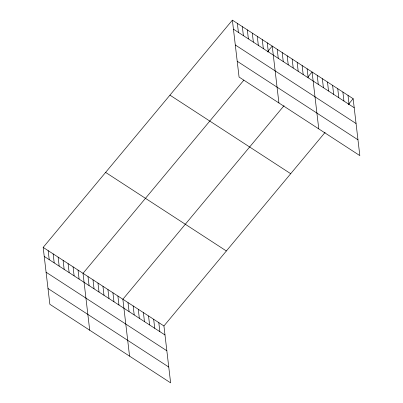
<?xml version="1.0" encoding="UTF-8"?>
<svg xmlns="http://www.w3.org/2000/svg" width="403" height="403" viewBox="0 0 403 403"><rect width="100%" height="100%" fill="white"/><g stroke="black" fill="none" stroke-linecap="round" stroke-linejoin="round"><path stroke-width="0.6" d="M325.14 132.345L163.935 325.956L170.62 382.85L49.856 304.29L43.171 247.397L232.38 20.15L353.144 98.71L359.829 155.603L239.065 77.044L232.38 20.15M243.85 80.162L83.023 273.325L89.708 330.213M267.315 51.982L272.232 46.073L278.916 102.967M284.08 105.631L122.875 299.248L129.559 356.141M307.922 76.998L312.083 72.001L318.768 128.889M348.222 104.619L353.144 98.71M233.438 29.172L354.202 107.732M235.297 44.97L356.061 123.53M237.206 61.246L357.97 139.806M169.94 95.143L290.704 173.703M105.611 172.403L226.375 250.968M43.171 247.397L163.935 325.956M44.234 256.419L164.998 334.979M46.088 272.216L166.852 350.776M48.002 288.493L168.766 367.052M348.011 95.37L349.074 104.392M342.877 92.035L343.94 101.052M337.744 88.695L338.807 97.717M332.616 85.355L333.674 94.378M327.483 82.016L328.541 91.038M322.35 78.676L323.408 87.698M317.216 75.341L318.274 84.363M307.101 68.762L308.164 77.779M302.119 65.518L303.182 74.54M297.142 62.279L298.2 71.301M292.16 59.04L293.218 68.057M287.178 55.795L288.236 64.818M282.196 52.556L283.254 61.578M277.214 49.317L278.272 58.339M267.249 42.834L268.312 51.856M262.267 39.595L263.33 48.617M257.285 36.356L258.348 45.373M252.308 33.111L253.366 42.134M247.326 29.872L248.384 38.895M242.344 26.633L243.402 35.65M237.362 23.389L238.42 32.411M158.802 322.622L159.865 331.639M153.674 319.282L154.732 328.304M148.541 315.942L149.599 324.964M143.408 312.602L144.465 321.624M138.274 309.262L139.332 318.284M133.141 305.927L134.204 314.945M128.008 302.588L129.071 311.61M117.898 296.009L118.956 305.031M112.916 292.764L113.973 301.787M107.933 289.525L108.991 298.547M102.951 286.286L104.009 295.308M97.969 283.042L99.027 292.064M92.987 279.803L94.05 288.825M88.005 276.564L89.068 285.586M78.041 270.081L79.104 279.103M73.064 266.841L74.122 275.864M68.082 263.602L69.14 272.624M63.1 260.358L64.158 269.38M58.118 257.119L59.176 266.141M53.136 253.88L54.193 262.902M48.153 250.636L49.216 259.658"/></g></svg>
